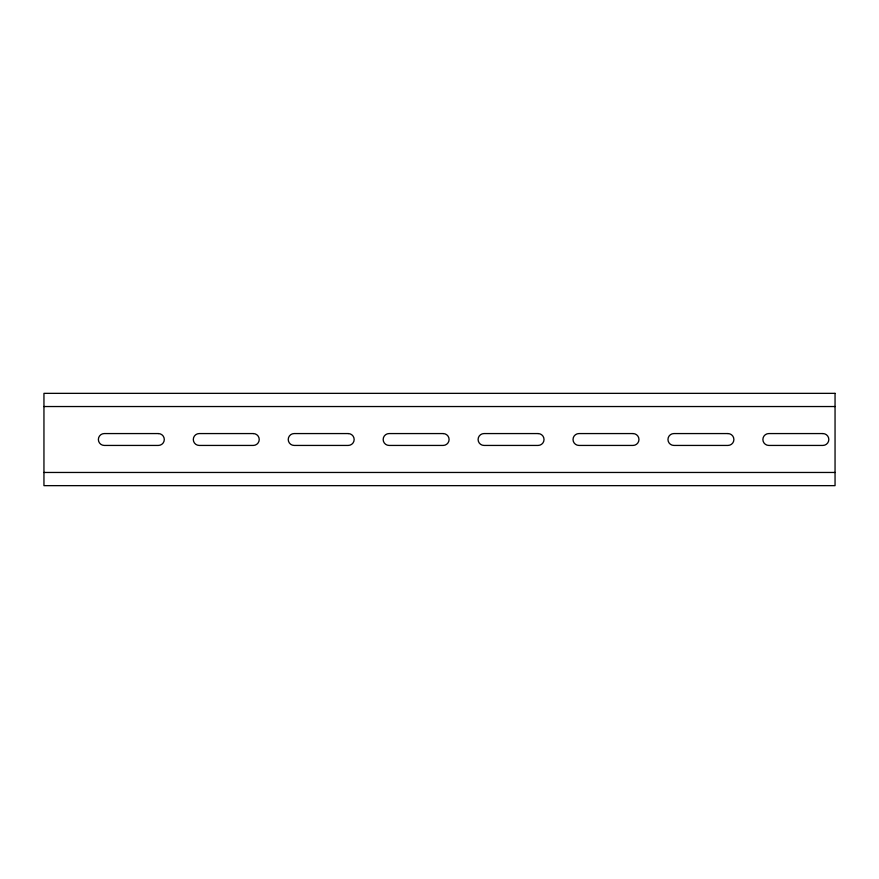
<?xml version="1.0" encoding="UTF-8"?>
<svg xmlns="http://www.w3.org/2000/svg" width="879" height="879" viewBox="0 0 879 879"><rect width="100%" height="100%" fill="white"/><g stroke="black" fill="none" stroke-linecap="round" stroke-linejoin="round"><path stroke-width="1.32" d="M43.95 406.537L835.05 406.537M43.95 472.462L835.05 472.462M835.05 393.352L43.95 393.352L43.95 485.647L835.05 485.647L835.05 393.352M158.363 433.567L104.304 433.567A5.933 5.933 0 0 0 98.371 439.5A5.933 5.933 0 0 0 104.304 445.433L158.363 445.433A5.933 5.933 0 0 0 164.296 439.5A5.933 5.933 0 0 0 158.363 433.567M253.295 433.567L199.236 433.567A5.933 5.933 0 0 0 193.303 439.5A5.933 5.933 0 0 0 199.236 445.433L253.295 445.433A5.933 5.933 0 0 0 259.228 439.5A5.933 5.933 0 0 0 253.295 433.567M348.227 433.567L294.168 433.567A5.933 5.933 0 0 0 288.235 439.5A5.933 5.933 0 0 0 294.168 445.433L348.227 445.433A5.933 5.933 0 0 0 354.16 439.5A5.933 5.933 0 0 0 348.227 433.567M443.159 433.567L389.1 433.567A5.933 5.933 0 0 0 383.167 439.5A5.933 5.933 0 0 0 389.1 445.433L443.159 445.433A5.933 5.933 0 0 0 449.092 439.5A5.933 5.933 0 0 0 443.159 433.567M538.091 433.567L484.032 433.567A5.933 5.933 0 0 0 478.099 439.5A5.933 5.933 0 0 0 484.032 445.433L538.091 445.433A5.933 5.933 0 0 0 544.024 439.5A5.933 5.933 0 0 0 538.091 433.567M633.023 433.567L578.964 433.567A5.933 5.933 0 0 0 573.031 439.5A5.933 5.933 0 0 0 578.964 445.433L633.023 445.433A5.933 5.933 0 0 0 638.956 439.5A5.933 5.933 0 0 0 633.023 433.567M727.955 433.567L673.896 433.567A5.933 5.933 0 0 0 667.963 439.5A5.933 5.933 0 0 0 673.896 445.433L727.955 445.433A5.933 5.933 0 0 0 733.888 439.5A5.933 5.933 0 0 0 727.955 433.567M822.887 433.567L768.828 433.567A5.933 5.933 0 0 0 762.884 439.5A5.933 5.933 0 0 0 768.828 445.433L822.887 445.433A5.933 5.933 0 0 0 828.82 439.5A5.933 5.933 0 0 0 822.887 433.567"/></g></svg>
